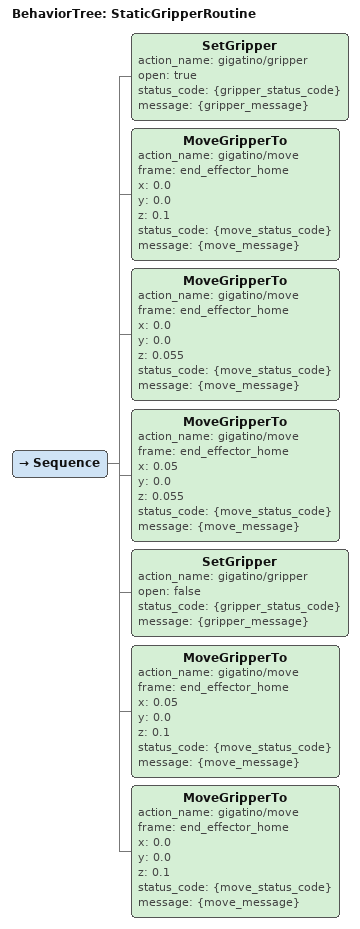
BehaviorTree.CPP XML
<?xml version="1.0"?>
<root BTCPP_format="4">
  <BehaviorTree ID="StaticGripperRoutine">
    <Sequence>
      <SetGripper action_name="gigatino/gripper"
                     open="true"
                     status_code="{gripper_status_code}"
                     message="{gripper_message}"/>
      <MoveGripperTo action_name="gigatino/move"
                     frame="end_effector_home"
                     x="0.0"
                     y="0.0"
                     z="0.1"
                     status_code="{move_status_code}"
                     message="{move_message}"/>
      <MoveGripperTo action_name="gigatino/move"
                     frame="end_effector_home"
                     x="0.0"
                     y="0.0"
                     z="0.055"
                     status_code="{move_status_code}"
                     message="{move_message}"/>
      <MoveGripperTo action_name="gigatino/move"
                     frame="end_effector_home"
                     x="0.05"
                     y="0.0"
                     z="0.055"
                     status_code="{move_status_code}"
                     message="{move_message}"/>
      <SetGripper action_name="gigatino/gripper"
                  open="false"
                  status_code="{gripper_status_code}"
                  message="{gripper_message}"/>
      <MoveGripperTo action_name="gigatino/move"
                     frame="end_effector_home"
                     x="0.05"
                     y="0.0"
                     z="0.1"
                     status_code="{move_status_code}"
                     message="{move_message}"/>
      <MoveGripperTo action_name="gigatino/move"
                     frame="end_effector_home"
                     x="0.0"
                     y="0.0"
                     z="0.1"
                     status_code="{move_status_code}"
                     message="{move_message}"/>
    </Sequence>
  </BehaviorTree>
</root>
